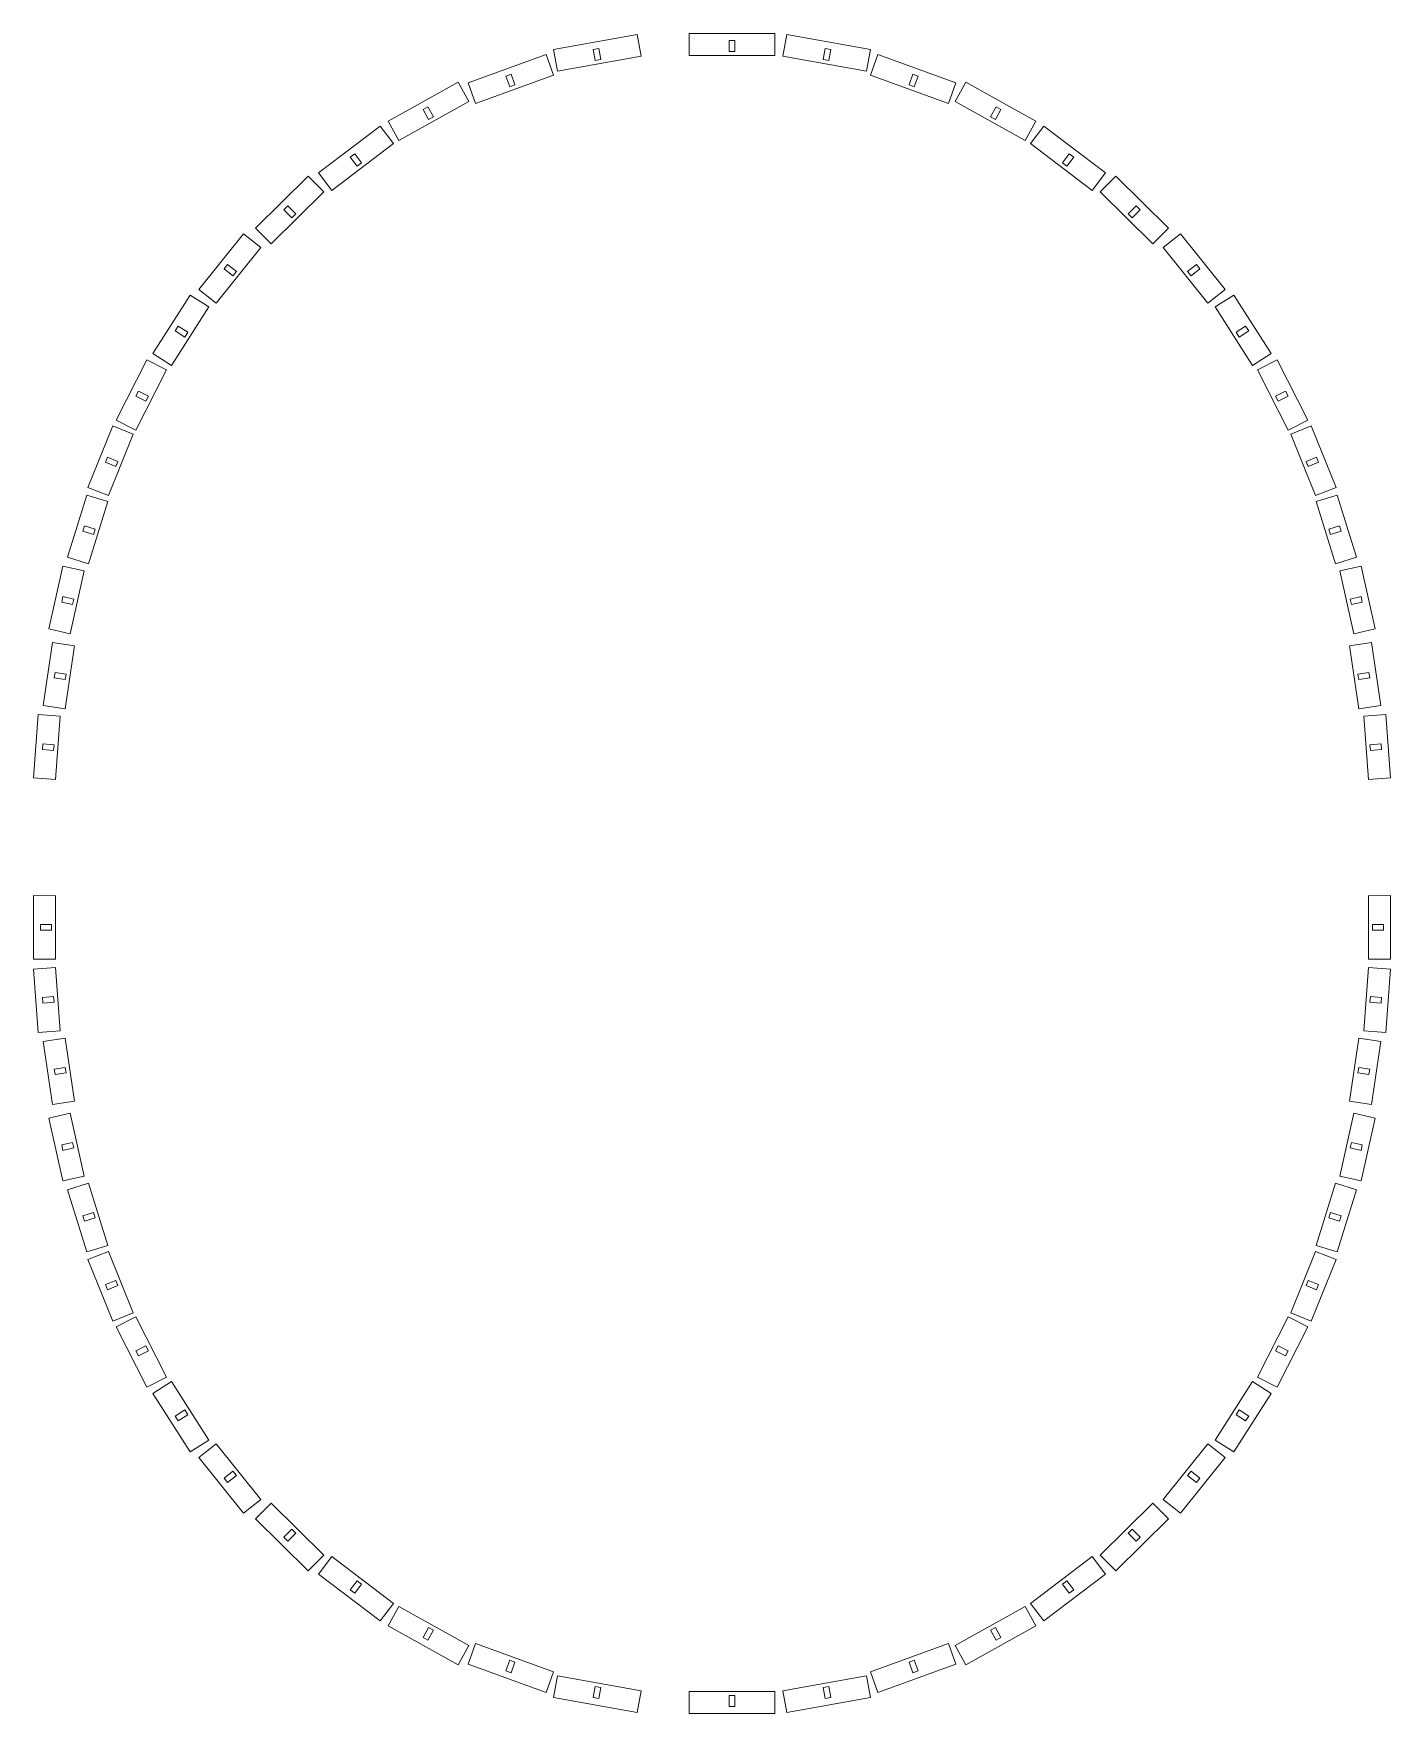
# Model space of a CAD drawing. Header units: millimetres. Extents: x -131 to 594, y 121 to 1017.
import ezdxf

# ---------------------------------------------------------------- set-up
doc = ezdxf.new("R2010")
doc.units = ezdxf.units.MM

msp = doc.modelspace()

# ---------------------------------------------------------------- linework, layer by layer
at = {"color": 7, "linetype": 'Continuous', "lineweight": 15}
for p, q in [((146.85, 1008.84), (191.52, 1016.84)), ((191.52, 1016.84), (193.59, 1005.28)), ((264.98, 1017.38), (219.25, 1017.38)), ((219.25, 1017.38), (219.25, 1005.63)), ((240.61, 1013.77), (240.61, 1007.77)), ((243.61, 1013.77), (240.61, 1013.77)), ((243.61, 1007.77), (243.61, 1013.77)), ((264.98, 1005.63), (264.98, 1017.38)), ((271.4, 1016.84), (269.32, 1005.28)), ((316.06, 1008.84), (271.4, 1016.84)), ((101.29, 991.17), (142.93, 1006.27)), ((142.93, 1006.27), (146.93, 995.22)), ((148.93, 997.27), (146.85, 1008.84)), ((193.59, 1005.28), (148.93, 997.27)), ((168.07, 1008.97), (171.02, 1009.5)), ((169.12, 1003.06), (168.07, 1008.97)), ((171.02, 1009.5), (172.08, 1003.59)), ((219.25, 1005.63), (264.98, 1005.63)), ((240.61, 1007.77), (243.61, 1007.77)), ((269.32, 1005.28), (313.99, 997.27)), ((291.9, 1009.5), (290.84, 1003.59)), ((294.85, 1008.97), (291.9, 1009.5)), ((293.79, 1003.06), (294.85, 1008.97)), ((313.99, 997.27), (316.06, 1008.84)), ((319.99, 1006.27), (315.98, 995.22)), ((361.62, 991.17), (319.99, 1006.27)), ((146.93, 995.22), (105.3, 980.12)), ((121.46, 994.64), (124.28, 995.66)), ((124.28, 995.66), (126.32, 990.02)), ((172.08, 1003.59), (169.12, 1003.06)), ((290.84, 1003.59), (293.79, 1003.06)), ((315.98, 995.22), (357.62, 980.12)), ((338.64, 995.66), (336.6, 990.02)), ((341.46, 994.64), (338.64, 995.66)), ((58.67, 970.67), (96.06, 991.39)), ((96.06, 991.39), (101.75, 981.11)), ((105.3, 980.12), (101.29, 991.17)), ((123.5, 989), (121.46, 994.64)), ((126.32, 990.02), (123.5, 989)), ((336.6, 990.02), (339.42, 989)), ((339.42, 989), (341.46, 994.64)), ((357.62, 980.12), (361.62, 991.17)), ((366.86, 991.39), (361.16, 981.11)), ((404.25, 970.67), (366.86, 991.39)), ((101.75, 981.11), (64.37, 960.39)), ((77.27, 976.84), (79.89, 978.3)), ((80.18, 971.6), (77.27, 976.84)), ((79.89, 978.3), (82.8, 973.05)), ((361.16, 981.11), (398.55, 960.39)), ((383.03, 978.3), (380.12, 973.05)), ((382.74, 971.6), (385.65, 976.84)), ((385.65, 976.84), (383.03, 978.3)), ((21.54, 943.11), (54.29, 968.01)), ((54.29, 968.01), (61.41, 958.66)), ((64.37, 960.39), (58.67, 970.67)), ((82.8, 973.05), (80.18, 971.6)), ((380.12, 973.05), (382.74, 971.6)), ((398.55, 960.39), (404.25, 970.67)), ((408.62, 968.01), (401.51, 958.66)), ((441.38, 943.11), (408.62, 968.01)), ((61.41, 958.66), (28.65, 933.75)), ((38.4, 951.39), (40.79, 953.21)), ((42.03, 946.62), (38.4, 951.39)), ((40.79, 953.21), (44.42, 948.43)), ((401.51, 958.66), (434.27, 933.75)), ((422.13, 953.21), (418.5, 948.43)), ((420.89, 946.62), (424.52, 951.39)), ((424.52, 951.39), (422.13, 953.21)), ((-12.13, 913.52), (15.99, 941.33)), ((15.99, 941.33), (24.26, 932.98)), ((28.65, 933.75), (21.54, 943.11)), ((44.42, 948.43), (42.03, 946.62)), ((418.5, 948.43), (420.89, 946.62)), ((434.27, 933.75), (441.38, 943.11)), ((446.93, 941.33), (438.66, 932.98)), ((475.05, 913.52), (446.93, 941.33)), ((24.26, 932.98), (-3.87, 905.17)), ((438.66, 932.98), (466.79, 905.17)), ((2.97, 923.38), (5.11, 925.49)), ((7.19, 919.12), (2.97, 923.38)), ((5.11, 925.49), (9.33, 921.22)), ((457.81, 925.49), (453.59, 921.22)), ((455.73, 919.12), (459.94, 923.38)), ((459.94, 923.38), (457.81, 925.49)), ((9.33, 921.22), (7.19, 919.12)), ((453.59, 921.22), (455.73, 919.12)), ((-42.41, 880.83), (-18.57, 910.64)), ((-18.57, 910.64), (-9.39, 903.3)), ((-3.87, 905.17), (-12.13, 913.52)), ((466.79, 905.17), (475.05, 913.52)), ((481.48, 910.64), (472.31, 903.3)), ((505.33, 880.83), (481.48, 910.64)), ((-9.39, 903.3), (-33.23, 873.49)), ((472.31, 903.3), (496.15, 873.49)), ((-28.93, 891.9), (-27.06, 894.24)), ((-24.25, 888.15), (-28.93, 891.9)), ((-27.06, 894.24), (-22.38, 890.49)), ((-22.38, 890.49), (-24.25, 888.15)), ((489.98, 894.24), (485.29, 890.49)), ((485.29, 890.49), (487.17, 888.15)), ((487.17, 888.15), (491.85, 891.9)), ((491.85, 891.9), (489.98, 894.24)), ((-33.23, 873.49), (-42.41, 880.83)), ((496.15, 873.49), (505.33, 880.83)), ((-66.93, 846.72), (-46.97, 877.91)), ((-37.07, 871.58), (-57.03, 840.39)), ((-46.97, 877.91), (-37.07, 871.58)), ((509.89, 877.91), (499.99, 871.58)), ((499.99, 871.58), (519.95, 840.39)), ((529.85, 846.72), (509.89, 877.91)), ((-54.96, 858.72), (-53.35, 861.24)), ((-53.35, 861.24), (-48.29, 858.01)), ((516.26, 861.24), (511.21, 858.01)), ((517.88, 858.72), (516.26, 861.24)), ((-49.91, 855.48), (-54.96, 858.72)), ((-48.29, 858.01), (-49.91, 855.48)), ((511.21, 858.01), (512.83, 855.48)), ((512.83, 855.48), (517.88, 858.72)), ((-86.53, 811.23), (-70.1, 843.33)), ((-70.1, 843.33), (-59.64, 837.97)), ((-57.03, 840.39), (-66.93, 846.72)), ((519.95, 840.39), (529.85, 846.72)), ((533.02, 843.33), (522.55, 837.97)), ((549.45, 811.23), (533.02, 843.33)), ((-59.64, 837.97), (-76.07, 805.88)), ((522.55, 837.97), (538.98, 805.88)), ((-75.95, 823.96), (-74.58, 826.63)), ((-74.58, 826.63), (-69.24, 823.9)), ((537.5, 826.63), (532.16, 823.9)), ((538.87, 823.96), (537.5, 826.63)), ((-70.61, 821.23), (-75.95, 823.96)), ((-69.24, 823.9), (-70.61, 821.23)), ((532.16, 823.9), (533.53, 821.23)), ((533.53, 821.23), (538.87, 823.96)), ((-101.59, 775.3), (-88.34, 808.07)), ((-88.34, 808.07), (-77.44, 803.66)), ((-76.07, 805.88), (-86.53, 811.23)), ((538.98, 805.88), (549.45, 811.23)), ((551.26, 808.07), (540.36, 803.66)), ((564.51, 775.3), (551.26, 808.07)), ((-77.44, 803.66), (-90.69, 770.89)), ((540.36, 803.66), (553.61, 770.89)), ((-92.29, 788.65), (-91.17, 791.43)), ((-86.73, 786.4), (-92.29, 788.65)), ((-91.17, 791.43), (-85.6, 789.18)), ((-85.6, 789.18), (-86.73, 786.4)), ((554.08, 791.43), (548.52, 789.18)), ((548.52, 789.18), (549.65, 786.4)), ((549.65, 786.4), (555.21, 788.65)), ((555.21, 788.65), (554.08, 791.43)), ((-112.48, 738.01), (-102.18, 771.18)), ((-102.18, 771.18), (-90.96, 767.7)), ((-90.69, 770.89), (-101.59, 775.3)), ((553.61, 770.89), (564.51, 775.3)), ((565.1, 771.18), (553.87, 767.7)), ((575.4, 738.01), (565.1, 771.18)), ((-90.96, 767.7), (-101.26, 734.53)), ((553.87, 767.7), (564.17, 734.53)), ((-104.39, 751.87), (-103.5, 754.73)), ((-103.5, 754.73), (-97.77, 752.96)), ((-97.77, 752.96), (-98.66, 750.09)), ((566.42, 754.73), (560.69, 752.96)), ((560.69, 752.96), (561.58, 750.09)), ((567.31, 751.87), (566.42, 754.73)), ((-98.66, 750.09), (-104.39, 751.87)), ((561.58, 750.09), (567.31, 751.87)), ((-101.26, 734.53), (-112.48, 738.01)), ((564.17, 734.53), (575.4, 738.01)), ((-122.54, 699.8), (-114.97, 733.31)), ((-114.97, 733.31), (-103.51, 730.72)), ((-103.51, 730.72), (-111.08, 697.21)), ((577.89, 733.31), (566.43, 730.72)), ((566.43, 730.72), (574, 697.21)), ((585.46, 699.8), (577.89, 733.31)), ((-115.6, 714.12), (-114.94, 717.05)), ((-114.94, 717.05), (-109.09, 715.73)), ((577.86, 717.05), (572.01, 715.73)), ((578.52, 714.12), (577.86, 717.05)), ((-109.75, 712.8), (-115.6, 714.12)), ((-109.09, 715.73), (-109.75, 712.8)), ((572.01, 715.73), (572.67, 712.8)), ((572.67, 712.8), (578.52, 714.12)), ((-111.08, 697.21), (-122.54, 699.8)), ((574, 697.21), (585.46, 699.8)), ((-125.42, 658.9), (-120.46, 692.55)), ((-120.46, 692.55), (-108.83, 690.84)), ((-108.83, 690.84), (-113.79, 657.18)), ((583.38, 692.55), (571.75, 690.84)), ((571.75, 690.84), (576.71, 657.18)), ((588.34, 658.9), (583.38, 692.55)), ((-119.6, 673.6), (-119.16, 676.57)), ((-113.66, 672.73), (-119.6, 673.6)), ((-119.16, 676.57), (-113.23, 675.69)), ((-113.23, 675.69), (-113.66, 672.73)), ((582.08, 676.57), (576.15, 675.69)), ((576.15, 675.69), (576.58, 672.73)), ((576.58, 672.73), (582.52, 673.6)), ((582.52, 673.6), (582.08, 676.57)), ((-113.79, 657.18), (-125.42, 658.9)), ((576.71, 657.18), (588.34, 658.9)), ((-130.59, 620.35), (-128.13, 654.15)), ((-128.13, 654.15), (-116.41, 653.3)), ((-116.41, 653.3), (-118.87, 619.49)), ((591.05, 654.15), (579.33, 653.3)), ((579.33, 653.3), (581.79, 619.49)), ((593.51, 620.35), (591.05, 654.15)), ((-125.87, 635.43), (-125.65, 638.43)), ((-125.65, 638.43), (-119.67, 637.99)), ((-119.67, 637.99), (-119.89, 635)), ((588.57, 638.43), (582.59, 637.99)), ((582.59, 637.99), (582.81, 635)), ((588.79, 635.43), (588.57, 638.43)), ((-119.89, 635), (-125.87, 635.43)), ((582.81, 635), (588.79, 635.43)), ((-118.87, 619.49), (-130.59, 620.35)), ((581.79, 619.49), (593.51, 620.35)), ((-130.58, 557.47), (-130.59, 523.67)), ((-118.83, 557.46), (-130.58, 557.47)), ((-118.84, 523.67), (-118.83, 557.46)), ((581.75, 557.46), (593.5, 557.47)), ((581.76, 523.67), (581.75, 557.46)), ((593.5, 557.47), (593.51, 523.67)), ((-120.97, 542.07), (-126.97, 542.07)), ((-126.97, 542.07), (-126.97, 539.07)), ((-126.97, 539.07), (-120.97, 539.07)), ((-120.97, 539.07), (-120.97, 542.07)), ((583.89, 542.07), (589.89, 542.07)), ((583.89, 539.07), (583.89, 542.07)), ((589.89, 539.07), (583.89, 539.07)), ((589.89, 542.07), (589.89, 539.07)), ((-130.59, 523.67), (-118.84, 523.67)), ((593.51, 523.67), (581.76, 523.67)), ((-118.87, 519.1), (-130.59, 518.24)), ((-130.59, 518.24), (-128.13, 484.44)), ((-116.41, 485.29), (-118.87, 519.1)), ((579.33, 485.29), (581.79, 519.1)), ((581.79, 519.1), (593.51, 518.24)), ((593.51, 518.24), (591.05, 484.44)), ((-119.89, 503.59), (-125.87, 503.16)), ((-125.87, 503.16), (-125.65, 500.16)), ((-119.67, 500.6), (-119.89, 503.59)), ((582.59, 500.6), (582.81, 503.59)), ((582.81, 503.59), (588.79, 503.16)), ((588.79, 503.16), (588.57, 500.16)), ((-125.65, 500.16), (-119.67, 500.6)), ((588.57, 500.16), (582.59, 500.6)), ((-128.13, 484.44), (-116.41, 485.29)), ((591.05, 484.44), (579.33, 485.29)), ((-113.79, 481.41), (-125.42, 479.69)), ((-125.42, 479.69), (-120.46, 446.04)), ((-108.83, 447.75), (-113.79, 481.41)), ((571.75, 447.75), (576.71, 481.41)), ((576.71, 481.41), (588.34, 479.69)), ((588.34, 479.69), (583.38, 446.04)), ((-113.66, 465.86), (-119.6, 464.99)), ((-119.6, 464.99), (-119.16, 462.02)), ((-119.16, 462.02), (-113.23, 462.9)), ((-113.23, 462.9), (-113.66, 465.86)), ((576.15, 462.9), (576.58, 465.86)), ((582.08, 462.02), (576.15, 462.9)), ((576.58, 465.86), (582.52, 464.99)), ((582.52, 464.99), (582.08, 462.02)), ((-111.08, 441.38), (-122.54, 438.79)), ((-120.46, 446.04), (-108.83, 447.75)), ((-103.51, 407.87), (-111.08, 441.38)), ((566.43, 407.87), (574, 441.38)), ((583.38, 446.04), (571.75, 447.75)), ((574, 441.38), (585.46, 438.79)), ((-122.54, 438.79), (-114.97, 405.28)), ((585.46, 438.79), (577.89, 405.28)), ((-109.75, 425.79), (-115.6, 424.47)), ((-115.6, 424.47), (-114.94, 421.54)), ((-114.94, 421.54), (-109.09, 422.86)), ((-109.09, 422.86), (-109.75, 425.79)), ((572.01, 422.86), (572.67, 425.79)), ((577.86, 421.54), (572.01, 422.86)), ((572.67, 425.79), (578.52, 424.47)), ((578.52, 424.47), (577.86, 421.54)), ((-114.97, 405.28), (-103.51, 407.87)), ((-101.26, 404.06), (-112.48, 400.58)), ((-90.96, 370.89), (-101.26, 404.06)), ((553.87, 370.89), (564.17, 404.06)), ((564.17, 404.06), (575.4, 400.58)), ((577.89, 405.28), (566.43, 407.87)), ((-112.48, 400.58), (-102.18, 367.41)), ((575.4, 400.58), (565.1, 367.41)), ((-98.66, 388.5), (-104.39, 386.72)), ((-104.39, 386.72), (-103.5, 383.85)), ((-103.5, 383.85), (-97.77, 385.63)), ((-97.77, 385.63), (-98.66, 388.5)), ((560.69, 385.63), (561.58, 388.5)), ((566.42, 383.85), (560.69, 385.63)), ((561.58, 388.5), (567.31, 386.72)), ((567.31, 386.72), (566.42, 383.85)), ((-102.18, 367.41), (-90.96, 370.89)), ((-90.69, 367.7), (-101.59, 363.29)), ((-77.44, 334.93), (-90.69, 367.7)), ((540.36, 334.93), (553.61, 367.7)), ((553.61, 367.7), (564.51, 363.29)), ((565.1, 367.41), (553.87, 370.89)), ((-101.59, 363.29), (-88.34, 330.52)), ((564.51, 363.29), (551.26, 330.52)), ((-86.73, 352.19), (-92.29, 349.94)), ((-92.29, 349.94), (-91.17, 347.16)), ((-85.6, 349.41), (-86.73, 352.19)), ((548.52, 349.41), (549.65, 352.19)), ((549.65, 352.19), (555.21, 349.94)), ((555.21, 349.94), (554.08, 347.16)), ((-91.17, 347.16), (-85.6, 349.41)), ((554.08, 347.16), (548.52, 349.41)), ((-88.34, 330.52), (-77.44, 334.93)), ((-76.07, 332.71), (-86.53, 327.36)), ((-59.64, 300.62), (-76.07, 332.71)), ((522.55, 300.62), (538.98, 332.71)), ((538.98, 332.71), (549.45, 327.36)), ((551.26, 330.52), (540.36, 334.93)), ((-86.53, 327.36), (-70.1, 295.26)), ((549.45, 327.36), (533.02, 295.26)), ((-70.61, 317.36), (-75.95, 314.63)), ((-75.95, 314.63), (-74.58, 311.96)), ((-74.58, 311.96), (-69.24, 314.69)), ((-69.24, 314.69), (-70.61, 317.36)), ((532.16, 314.69), (533.53, 317.36)), ((537.5, 311.96), (532.16, 314.69)), ((533.53, 317.36), (538.87, 314.63)), ((538.87, 314.63), (537.5, 311.96)), ((-70.1, 295.26), (-59.64, 300.62)), ((-57.03, 298.2), (-66.93, 291.87)), ((-37.07, 267.01), (-57.03, 298.2)), ((499.99, 267.01), (519.95, 298.2)), ((519.95, 298.2), (529.85, 291.87)), ((533.02, 295.26), (522.55, 300.62)), ((-66.93, 291.87), (-46.97, 260.68)), ((529.85, 291.87), (509.89, 260.68)), ((-49.91, 283.11), (-54.96, 279.87)), ((-54.96, 279.87), (-53.35, 277.35)), ((-53.35, 277.35), (-48.29, 280.58)), ((-48.29, 280.58), (-49.91, 283.11)), ((511.21, 280.58), (512.83, 283.11)), ((516.26, 277.35), (511.21, 280.58)), ((512.83, 283.11), (517.88, 279.87)), ((517.88, 279.87), (516.26, 277.35)), ((-46.97, 260.68), (-37.07, 267.01)), ((-33.23, 265.1), (-42.41, 257.76)), ((-9.39, 235.29), (-33.23, 265.1)), ((472.31, 235.29), (496.15, 265.1)), ((496.15, 265.1), (505.33, 257.76)), ((509.89, 260.68), (499.99, 267.01)), ((-42.41, 257.76), (-18.57, 227.95)), ((505.33, 257.76), (481.48, 227.95)), ((-24.25, 250.44), (-28.93, 246.69)), ((-28.93, 246.69), (-27.06, 244.35)), ((-27.06, 244.35), (-22.38, 248.1)), ((-22.38, 248.1), (-24.25, 250.44)), ((485.29, 248.1), (487.17, 250.44)), ((489.98, 244.35), (485.29, 248.1)), ((487.17, 250.44), (491.85, 246.69)), ((491.85, 246.69), (489.98, 244.35)), ((-18.57, 227.95), (-9.39, 235.29)), ((-3.87, 233.42), (-12.13, 225.07)), ((24.26, 205.61), (-3.87, 233.42)), ((438.66, 205.61), (466.79, 233.42)), ((466.79, 233.42), (475.05, 225.07)), ((481.48, 227.95), (472.31, 235.29)), ((-12.13, 225.07), (15.99, 197.26)), ((475.05, 225.07), (446.93, 197.26)), ((7.19, 219.47), (2.97, 215.21)), ((2.97, 215.21), (5.11, 213.1)), ((5.11, 213.1), (9.33, 217.37)), ((9.33, 217.37), (7.19, 219.47)), ((453.59, 217.37), (455.73, 219.47)), ((457.81, 213.1), (453.59, 217.37)), ((455.73, 219.47), (459.94, 215.21)), ((459.94, 215.21), (457.81, 213.1)), ((15.99, 197.26), (24.26, 205.61)), ((28.65, 204.84), (21.54, 195.48)), ((61.41, 179.93), (28.65, 204.84)), ((401.51, 179.93), (434.27, 204.84)), ((434.27, 204.84), (441.38, 195.48)), ((446.93, 197.26), (438.66, 205.61)), ((21.54, 195.48), (54.29, 170.58)), ((42.03, 191.97), (38.4, 187.2)), ((40.79, 185.38), (44.42, 190.16)), ((44.42, 190.16), (42.03, 191.97)), ((441.38, 195.48), (408.62, 170.58)), ((418.5, 190.16), (420.89, 191.97)), ((422.13, 185.38), (418.5, 190.16)), ((420.89, 191.97), (424.52, 187.2)), ((38.4, 187.2), (40.79, 185.38)), ((54.29, 170.58), (61.41, 179.93)), ((408.62, 170.58), (401.51, 179.93)), ((424.52, 187.2), (422.13, 185.38)), ((64.37, 178.2), (58.67, 167.92)), ((101.75, 157.48), (64.37, 178.2)), ((361.16, 157.48), (398.55, 178.2)), ((398.55, 178.2), (404.25, 167.92)), ((58.67, 167.92), (96.06, 147.2)), ((80.18, 166.99), (77.27, 161.75)), ((77.27, 161.75), (79.89, 160.29)), ((79.89, 160.29), (82.8, 165.54)), ((82.8, 165.54), (80.18, 166.99)), ((404.25, 167.92), (366.86, 147.2)), ((380.12, 165.54), (382.74, 166.99)), ((383.03, 160.29), (380.12, 165.54)), ((382.74, 166.99), (385.65, 161.75)), ((385.65, 161.75), (383.03, 160.29)), ((96.06, 147.2), (101.75, 157.48)), ((105.3, 158.47), (101.29, 147.42)), ((146.93, 143.37), (105.3, 158.47)), ((315.98, 143.37), (357.62, 158.47)), ((357.62, 158.47), (361.62, 147.42)), ((366.86, 147.2), (361.16, 157.48)), ((101.29, 147.42), (142.93, 132.32)), ((123.5, 149.59), (121.46, 143.95)), ((121.46, 143.95), (124.28, 142.93)), ((126.32, 148.57), (123.5, 149.59)), ((124.28, 142.93), (126.32, 148.57)), ((361.62, 147.42), (319.99, 132.32)), ((336.6, 148.57), (339.42, 149.59)), ((338.64, 142.93), (336.6, 148.57)), ((341.46, 143.95), (338.64, 142.93)), ((339.42, 149.59), (341.46, 143.95)), ((142.93, 132.32), (146.93, 143.37)), ((148.93, 141.32), (146.85, 129.75)), ((193.59, 133.31), (148.93, 141.32)), ((169.12, 135.53), (168.07, 129.62)), ((172.08, 135), (169.12, 135.53)), ((171.02, 129.09), (172.08, 135)), ((269.32, 133.31), (313.99, 141.32)), ((290.84, 135), (293.79, 135.53)), ((291.9, 129.09), (290.84, 135)), ((293.79, 135.53), (294.85, 129.62)), ((313.99, 141.32), (316.06, 129.75)), ((319.99, 132.32), (315.98, 143.37)), ((146.85, 129.75), (191.52, 121.75)), ((168.07, 129.62), (171.02, 129.09)), ((191.52, 121.75), (193.59, 133.31)), ((219.25, 132.96), (264.98, 132.96)), ((219.25, 121.21), (219.25, 132.96)), ((240.61, 130.82), (243.61, 130.82)), ((240.61, 124.82), (240.61, 130.82)), ((243.61, 130.82), (243.61, 124.82)), ((264.98, 132.96), (264.98, 121.21)), ((271.4, 121.75), (269.32, 133.31)), ((316.06, 129.75), (271.4, 121.75)), ((294.85, 129.62), (291.9, 129.09)), ((264.98, 121.21), (219.25, 121.21)), ((243.61, 124.82), (240.61, 124.82))]:
    msp.add_line(p, q, dxfattribs=at)

doc.saveas('drawing.dxf')
